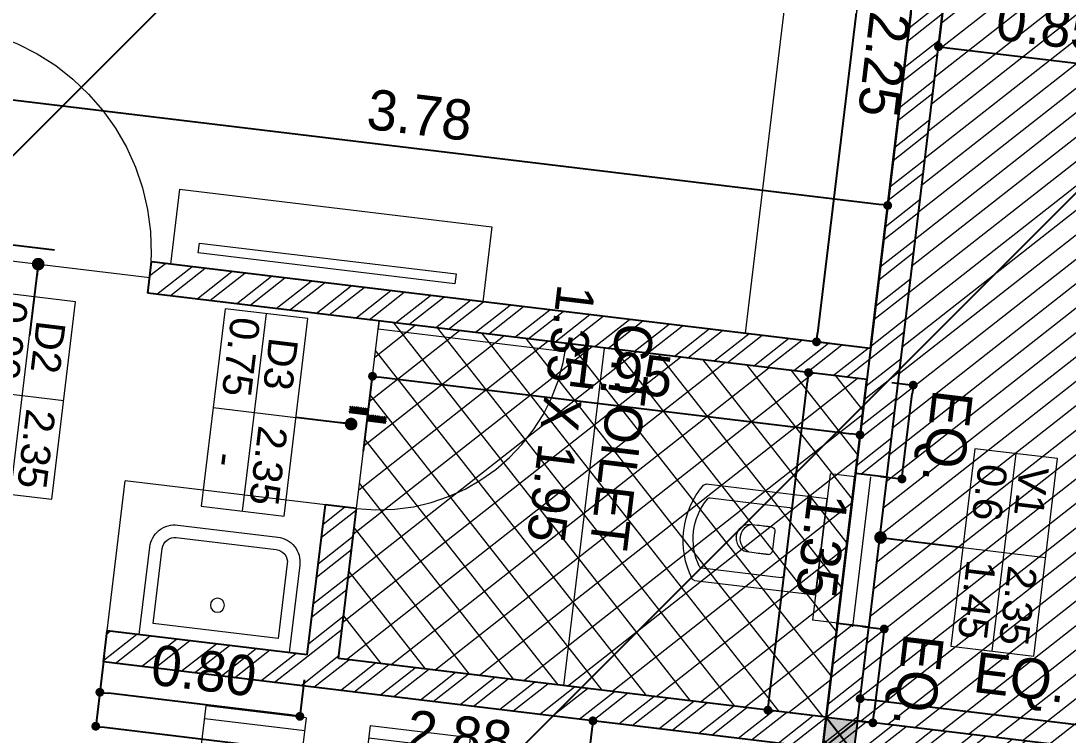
# Model space of a CAD drawing. Header units: metres. Extents: x 494 to 1845, y -666 to 1061.
# Drawn here: x 1753.7231 to 1753.8754, y 285.3103 to 285.4141 of the extents above; entities that cross this region are included whole.
import ezdxf
from ezdxf.enums import TextEntityAlignment as Align

# ---------------------------------------------------------------- set-up
doc = ezdxf.new("R2010")
doc.units = ezdxf.units.M
doc.header["$MEASUREMENT"] = 0
doc.linetypes.add('1', pattern=[0])
doc.linetypes.add('ACAD_ISO02W100', pattern=[15, 12, -3])
doc.layers.get('Defpoints').update_dxf_attribs({"color": 12})
for name, color, linetype in [('A-AREA', 1, 'Continuous'), ('COLUMN', 1, 'Continuous'), ('TILE DROP', 180, '1'), ('VDA-TEXT', 250, '1'), ('VDA-WALL BELOW', 8, 'Continuous')]:
    doc.layers.add(name, color=color, linetype=linetype)
for name, color, linetype, lineweight in [('A-Furniture', 8, 'Continuous', 13), ('A-Wall Hatch', 8, 'Continuous', 9), ('DIMENSION', 8, 'Continuous', 5), ('VDA-DOOR', 23, 'Continuous', 5), ('VDA-DW TAGS', 4, 'Continuous', 9), ('VDA-FURNITURE', 8, 'Continuous', 13), ('VDA-HATCH', 8, 'Continuous', 9), ('VDA-PLUMBING', 8, 'Continuous', 13), ('VDA-WALL', 250, 'Continuous', 25), ('VDA-WINDOW', 5, 'Continuous', 9)]:
    doc.layers.add(name, color=color, linetype=linetype, lineweight=lineweight)
doc.styles.add('arial', font='arial.ttf', dxfattribs={"height": 0.3})
doc.styles.add('RS', font='GOTHIC.TTF')
doc.styles.get("Standard").update_dxf_attribs({"font": 'arial.ttf'})
doc.dimstyles.new('SMALL-1', dxfattribs={"dimtxt": 0.16, "dimasz": 0.035, "dimexe": 0, "dimexo": 0.1, "dimgap": 0.05, "dimtad": 1, "dimzin": 0, "dimdsep": 46, "dimtxsty": 'RS', "dimblk": 'DOT', "dimcen": 2.5, "dimclrd": 256, "dimclre": 256, "dimclrt": 5, "dimadec": 0, "dimazin": 0, "dimtfac": 1, "dimtdec": 3, "dimtofl": 0, "dimtmove": 0, "dimatfit": 3, "dimfxl": 0, "dimtolj": 1, "dimtzin": 0, "dimarcsym": 0})
pattern_1 = [(45, (1152.758408798573, 282.9493043231583), (-0.1104854345604985, 0.1104854345604985), [])]
pattern_2 = [(135.0000000000001, (-4.440892098500626e-16, 0.375), (-0.004419417382415919, -0.004419417382415927), [])]

# ---------------------------------------------------------------- blocks, each defined once
blk = doc.blocks.new('6555kkm')
at = {"lineweight": 30}
h = blk.add_hatch(color=5, dxfattribs=at)
h.dxf.hatch_style = 1
h.paths.add_polyline_path([(1152.883408798573, 282.9493043231583), (1152.758408798573, 282.9493043231583), (1152.758408798573, 283.0743043231584), (1152.883408798573, 283.0743043231584)])
h = blk.add_hatch()
h.set_pattern_fill('ANSI31', color=5, scale=1.250000000001137)
h.set_pattern_definition(pattern_1)
h.paths.add_polyline_path([(1152.758408798573, 283.0743043231584), (1152.883408798573, 283.0743043231584), (1152.883408798573, 282.9493043231583), (1152.758408798573, 282.9493043231583)])
h = blk.add_hatch()
h.set_pattern_fill('ANSI31', color=5, scale=1.250000000001137)
h.set_pattern_definition(pattern_1)
h.paths.add_polyline_path([(1152.758408798573, 283.0743043231584), (1152.883408798573, 283.0743043231584), (1152.883408798573, 282.9493043231583), (1152.758408798573, 282.9493043231583)])
at = {"layer": 'COLUMN', "color": 5, "lineweight": 25}
for p, q in [((1152.758408798573, 282.9493043231583), (1152.883408798573, 283.0743043231584)), ((1152.883408798573, 282.9493043231583), (1152.758408798573, 283.0743043231584))]:
    blk.add_line(p, q, dxfattribs=at)
blk.add_lwpolyline([(1152.758408798573, 283.0743043231584), (1152.883408798573, 283.0743043231584), (1152.883408798573, 282.9493043231583), (1152.758408798573, 282.9493043231583)], close=True, dxfattribs=at)
blk = doc.blocks.new('zw$417C')
at = {"layer": 'COLUMN', "color": 8, "lineweight": 30}
blk.add_blockref('6555kkm', (-1107.771030042976, -275.5117372282455), dxfattribs=at)
blk = doc.blocks.new('zw$DD4')
at = {"layer": 'A-Furniture', "extrusion": (1.204778837184228e-06, -1.515233374796364e-06, 0.9999999999981264)}
for p, q in [((0.300014647655189, 1.352509115007706), (0.2999982098117471, 9.115203283727169e-06)), ((1.050014647655189, 1.352499999920838), (0.300014647655189, 1.352509115007706)), ((1.049998209811747, 0), (1.050014647655189, 1.352499999920838)), ((7.973052561283112e-06, 0.8033122207270935), (1.283455640077591e-05, 1.203312220750377)), ((0.4500128347426653, 1.203306751791388), (1.283455640077591e-05, 1.203312220750377)), ((0.05001283437013626, 1.203311613062397), (0.05000797286629677, 0.8033116131555289)), ((0.4500079732388258, 0.8033067517681047), (0.4500128347426653, 1.203306751791388)), ((0.9000079724937677, 0.8033012826927006), (0.9000128349289298, 1.203301282599568)), ((0.9000128349289298, 1.203301282599568), (1.350012834183872, 1.203295813407749)), ((1.300012834370136, 1.203296421095729), (1.300007972866297, 0.8032964210724458)), ((1.350007972680032, 0.8032958133844659), (1.350012834183872, 1.203295813407749)), ((7.973052561283112e-06, 0.8033122207270935), (0.4500079732388258, 0.8033067517681047)), ((1.350007972680032, 0.8032958132680506), (0.9000079724937677, 0.8033012826927006)), ((4.861503839492798e-06, 0.5473109191516414), (0, 0.1473109192447737)), ((4.861503839492798e-06, 0.5473109192680568), (0.450004861690104, 0.547305449959822)), ((0.04999999981373549, 0.1473103115567937), (0.05000486224889755, 0.5473103114636615)), ((0.450004861690104, 0.547305449959822), (0.4500000001862645, 0.1473054499365389)), ((0.9000048618763685, 0.5472999807680026), (0.900000000372529, 0.1472999808611348)), ((1.35000486113131, 0.5472945119254291), (0.9000048618763685, 0.5472999807680026)), ((1.299999999813735, 0.147295119590126), (1.300004861317575, 0.5472951194969937)), ((1.35000486113131, 0.5472945118090138), (1.350000000558794, 0.147294511902146)), ((0, 0.1473109192447737), (0.4500000001862645, 0.1473054499365389)), ((1.350000000558794, 0.147294511902146), (0.900000000372529, 0.1472999808611348)), ((0.2999982098117471, 9.115203283727169e-06), (1.049998209811747, 0))]:
    blk.add_line(p, q, dxfattribs=at)
blk = doc.blocks.new('zw$FB86')
at = {"layer": 'VDA-FURNITURE'}
for points in [[(0, 0.4500000000007276), (0, 0.1000000000003638, 0.4142135623890781), (0.09999999999854481, 0), (0.5, 0, 0.4142135623784227), (0.5999999999985448, 0.1000000000003638), (0.5999999999985448, 0.4500000000007276)], [(0.05000000000291038, 0.4000000000014552), (0.05000000000291038, 0.09999999999672582, 0.4142135623730954), (0.09999999999854481, 0.0499999999992724), (0.5, 0.0499999999992724, 0.4142135623730952), (0.5499999999956344, 0.09999999999854481), (0.5499999999956344, 0.4000000000014552)]]:
    blk.add_lwpolyline(points, format="xyb", close=True, dxfattribs=at)
blk.add_circle((0.2941563244385179, 0.2973085056728451), 0.02777948606671998, dxfattribs=at)
blk = doc.blocks.new('zw$2702')
at = {"layer": 'VDA-FURNITURE'}
for p, q in [((0.5499802494960022, 0), (0.5499802476333571, 0.584986173780635)), ((0.6499802481921506, 0.5849861740134656), (0.5499802476333571, 0.584986173780635)), ((0.6499802491234732, 2.328306436538696e-10), (0.6499802481921506, 0.5849861740134656)), ((0.06626789482106688, 0.4849861727561802), (0.5499802476333571, 0.4849861738039181)), ((0.5499802476333571, 0.4849861738039181), (0.5499802485646796, 0.09999999997671694)), ((0.08852634602953913, 0.4324880581116304), (0.4059854198785615, 0.4324880588101223)), ((0.4179849887805176, 0.4204884897917509), (0.4179849887805176, 0.1644976834068075)), ((0.2234204721244168, 0.3293784004636109), (0.2280877952071023, 0.3340172126190737)), ((0.2280877952071023, 0.3340172126190737), (0.2337104606049252, 0.338173373718746)), ((0.2337104606049252, 0.338173373718746), (0.2403773705082131, 0.3416860003490001)), ((0.2403773705082131, 0.3416860003490001), (0.248177426175971, 0.3443942085141316)), ((0.248177426175971, 0.3443942085141316), (0.2571995307298494, 0.3461371148005128)), ((0.2571995307298494, 0.3461371148005128), (0.2675325863601756, 0.3467538355616853)), ((0.2675325863601756, 0.3467538355616853), (0.2780191826241207, 0.3467557415133342)), ((0.2780191826241207, 0.3467557415133342), (0.2874714464487624, 0.3467611278174445)), ((0.2874714464487624, 0.3467611278174445), (0.2959387444498134, 0.3467694973805919)), ((0.2959387444498134, 0.3467694973805919), (0.3034704441743088, 0.3467803528765216)), ((0.3034704441743088, 0.3467803528765216), (0.3101159131692839, 0.3467931972118095)), ((0.3101159131692839, 0.3467931972118095), (0.3159245171191287, 0.3468075330602005)), ((0.3159245171191287, 0.3468075330602005), (0.3209456235708785, 0.3468228633282706)), ((0.3209456235708785, 0.3468228633282706), (0.3252286000715685, 0.3468386908061802)), ((0.3252286000715685, 0.3468386908061802), (0.3288228123055887, 0.3468545182840899)), ((0.3288228123055887, 0.3468545182840899), (0.3317776278199744, 0.34686984855216)), ((0.3317776278199744, 0.34686984855216), (0.3341424141617608, 0.3468841845169663)), ((0.3341424141617608, 0.3468841845169663), (0.3359665379466605, 0.3468970287358388)), ((0.3359665379466605, 0.3468970287358388), (0.3381902633773279, 0.346916253794916)), ((0.3381902633773279, 0.346916253794916), (0.3388437426256132, 0.3469235459342599)), ((0.3388437426256132, 0.3469235459342599), (0.3397653868960333, 0.3470724488142878)), ((0.3397653868960333, 0.3470724488142878), (0.3421951776908827, 0.3472432924900204)), ((0.3421951776908827, 0.3472432924900204), (0.3456303991915775, 0.3470222798641771)), ((0.3456303991915775, 0.3470222798641771), (0.3495683355795336, 0.3459956140723079)), ((0.3495683355795336, 0.3459956140723079), (0.3535062728988123, 0.3437494980171323)), ((0.3535062728988123, 0.3437494980171323), (0.3569414934681845, 0.3398701344849542)), ((0.3569414934681845, 0.3398701344849542), (0.3583134880827856, 0.337188673322089)), ((0.3583134880827856, 0.337188673322089), (0.3593712842630339, 0.3339437264949083)), ((0.3593712842630339, 0.3339437264949083), (0.3600520447434974, 0.3300835692789406)), ((0.2097325569557142, 0.2918388803955168), (0.2097360829429817, 0.2924556011566892)), ((0.2097325569557142, 0.2916363230906427), (0.2097360829429817, 0.2910196023294702)), ((0.2097360829429817, 0.2924556011566892), (0.2098059284107876, 0.2941985074430704)), ((0.2098059284107876, 0.2941985074430704), (0.2100309964807821, 0.2969067156082019)), ((0.2100309964807821, 0.2969067156082019), (0.2105001874806476, 0.3004193421220407)), ((0.2105001874806476, 0.3004193421220407), (0.2113024063946796, 0.3045755033381283)), ((0.2113024063946796, 0.3045755033381283), (0.2125265535505605, 0.3092143153771758)), ((0.2125265535505605, 0.3092143153771758), (0.214261531138618, 0.3141748948255554)), ((0.214261531138618, 0.3141748948255554), (0.2165962422805023, 0.3192963579203933)), ((0.2165962422805023, 0.3192963579203933), (0.2196195882352185, 0.3244178210152313)), ((0.2196195882352185, 0.3244178210152313), (0.2234204721244168, 0.3293784004636109)), ((0.3600520447434974, 0.3300835692789406), (0.3602929294647765, 0.3255564770661294)), ((0.3602929294647765, 0.3262134199030697), (0.3602929294647765, 0.2587727529462427)), ((0.2097360829429817, 0.2910196023294702), (0.2098059284107876, 0.289276696043089)), ((0.2098059284107876, 0.289276696043089), (0.2100309964807821, 0.2865684878779575)), ((0.2100309964807821, 0.2865684878779575), (0.2105001884119702, 0.2830558613641188)), ((0.2105001884119702, 0.2830558613641188), (0.2113024063946796, 0.2788997001480311)), ((0.2113024063946796, 0.2788997001480311), (0.2125265535505605, 0.2742608881089836)), ((0.2125265535505605, 0.2742608881089836), (0.214261531138618, 0.2693003086606041)), ((0.214261531138618, 0.2693003086606041), (0.2165962422805023, 0.2641788455657661)), ((0.2165962422805023, 0.2641788455657661), (0.2196195882352185, 0.2590573824709281)), ((0.2196195882352185, 0.2590573824709281), (0.2234204721244168, 0.2540968030225486)), ((0.2234204721244168, 0.2540968030225486), (0.2280877952071023, 0.2494579909835011)), ((0.358435750247736, 0.2480648637283593), (0.3594544718580437, 0.2511184909380972)), ((0.3594544718580437, 0.2511184909380972), (0.3600944245772553, 0.2546750580659136)), ((0.3600944245772553, 0.2546750580659136), (0.3602929294647765, 0.2587727529462427)), ((0.2280877952071023, 0.2494579909835011), (0.2337104615362477, 0.2453018297674134)), ((0.2337104615362477, 0.2453018297674134), (0.2403773705082131, 0.24178920336999)), ((0.2403773705082131, 0.24178920336999), (0.2481774271072936, 0.2390809950884432)), ((0.2481774271072936, 0.2390809950884432), (0.2571995316611719, 0.237338088802062)), ((0.2571995316611719, 0.237338088802062), (0.2675325863601756, 0.2367213681573048)), ((0.2675325863601756, 0.2367213681573048), (0.2780236706676078, 0.2367217985447496)), ((0.2780236706676078, 0.2367217985447496), (0.2874886181743932, 0.2367230148520321)), ((0.2874886181743932, 0.2367230148520321), (0.2959756257550907, 0.2367249047383666)), ((0.2959756257550907, 0.2367249047383666), (0.3035328884216142, 0.236727355979383)), ((0.3035328884216142, 0.236727355979383), (0.3102086030485225, 0.236730256350711)), ((0.3102086030485225, 0.236730256350711), (0.3160509665103746, 0.236733493511565)), ((0.3160509665103746, 0.236733493511565), (0.3211081728877616, 0.2367369552375749)), ((0.3211081728877616, 0.2367369552375749), (0.3254284199865651, 0.236740529187955)), ((0.3254284199865651, 0.236740529187955), (0.3290599037500215, 0.236744103138335)), ((0.3290599037500215, 0.236744103138335), (0.332050820121367, 0.2367475647479296)), ((0.332050820121367, 0.2367475647479296), (0.334449365043838, 0.2367508019087836)), ((0.334449365043838, 0.2367508019087836), (0.336303734460671, 0.2367537022801116)), ((0.336303734460671, 0.2367537022801116), (0.338572732413013, 0.2367580434074625)), ((0.338572732413013, 0.2367580434074625), (0.3392433824556065, 0.2367596899857745)), ((0.3392433824556065, 0.2367596899857745), (0.3401572865041089, 0.2367472226032987)), ((0.3401572865041089, 0.2367472226032987), (0.3425647087933612, 0.2369134899927303)), ((0.3498543801324558, 0.2390042450278997), (0.3537337652014685, 0.2415397411677986)), ((0.3537337652014685, 0.2415397411677986), (0.357100939618249, 0.2454759883694351)), ((0.357100939618249, 0.2454759883694351), (0.358435750247736, 0.2480648637283593)), ((0.0885263469608617, 0.1524981135735288), (0.4059854198785615, 0.1524981142720208)), ((0.5499802485646796, 0.09999999997671694), (0.06626789575238945, 0.09999999892897904)), ((0.6499802491234732, 2.328306436538696e-10), (0.5499802494960022, 0))]:
    blk.add_line(p, q, dxfattribs=at)
for centre, radius, start, end in [((0.3392895713986945, 0.2924930856897845), 0.3392895713959484, 146.5314716852323, 213.4685283147677), ((0.06626789482106688, 0.4729866042835056), 0.01199956846898923, 90.00000178148115, 146.5314734667167), ((0.2879243318529916, 0.2924930862718611), 0.2489257321441072, 147.4567942573825, 212.5432060142842), ((0.08852634602953913, 0.4204884890568792), 0.011999569053979, 90.00000010672171, 150.4906703928836), ((0.4059854198785615, 0.4204884897553711), 0.011999569053979, 1.334021322268115e-07, 90.00000010672171), ((0.2850434205101919, 0.2912927382494672), 0.0588110275135647, 109.8583284364351, 247.3191860105703), ((0.3340704313086462, 0.2802833565147012), 0.0441938690793455, 281.0814857867093, 290.9254203467502), ((0.0885263469608617, 0.1644976825555204), 0.011999569053979, 209.5093298833318, 270.0000001067217), ((0.4059854198785615, 0.1644976832540124), 0.011999569053979, 270.0000001067217, 1.334021322268115e-07), ((0.06626789575238945, 0.1119995681438013), 0.01199956927687568, 213.4685292737154, 270.000000958813)]:
    blk.add_arc(centre, radius, start, end, dxfattribs=at)
blk = doc.blocks.new('_Dot')
at = {"color": 0, "linetype": 'ByBlock', "lineweight": -2}
blk.add_line((-0.5, 0), (-1, 0), dxfattribs=at)
at = {"color": 0, "linetype": 'ByBlock', "const_width": 0.5}
blk.add_lwpolyline([(-0.25, 0, 1), (0.25, 0, 1)], format="xyb", close=True, dxfattribs=at)
blk = doc.blocks.new('*D412')
at = {"layer": 'Defpoints', "color": 0, "transparency": 16777216}
for p in [(1.81503673610132, -1.580828684596781), (1.243526508736977, -5.355828684596759), (1.81503673610132, -5.355828684596759)]:
    blk.add_point(p, dxfattribs=at)
at = {"layer": 'DIMENSION', "lineweight": -2, "transparency": 16777216}
for p, q in [((1.543526508736977, -1.580828684596781), (1.243526508736977, -1.580828684596781)), ((1.243526508736977, -1.615828684596781), (1.243526508736977, -5.320828684596759)), ((1.543526508736977, -5.355828684596759), (1.243526508736977, -5.355828684596759))]:
    blk.add_line(p, q, dxfattribs=at)
at = {"layer": 'DIMENSION', "lineweight": -2, "transparency": 16777216, "xscale": 0.035, "yscale": 0.035, "zscale": 0.035}
for p, rotation in [((1.243526508736977, -1.580828684596781), 90), ((1.243526508736977, -5.355828684596759), 270)]:
    blk.add_blockref('_Dot', p, dxfattribs=dict(at, rotation=rotation))
at = {"layer": 'DIMENSION', "color": 5, "transparency": 16777216, "insert": (1.109502035589458, -3.46832868459677), "char_height": 0.16, "attachment_point": 5, "rotation": 90, "style": 'RS'}
blk.add_mtext('\\A1;3.78', dxfattribs=at)
blk = doc.blocks.new('*D413')
at = {"layer": 'Defpoints', "color": 0, "transparency": 16777216}
for p in [(-1.184967718885446, -4.455865128584321), (1.81503673610132, -4.455828684596781), (-1.184967718885446, -5.143579534033279)]:
    blk.add_point(p, dxfattribs=at)
at = {"layer": 'DIMENSION', "lineweight": -2, "transparency": 16777216}
for p, q in [((-1.184967718885446, -4.843579534033279), (-1.184967718885446, -5.143579534033279)), ((1.81503673610132, -4.843579534033279), (1.81503673610132, -5.143579534033279)), ((1.78003673610132, -5.143579534033279), (-1.149967718885446, -5.143579534033279))]:
    blk.add_line(p, q, dxfattribs=at)
at = {"layer": 'DIMENSION', "lineweight": -2, "transparency": 16777216, "xscale": 0.035, "yscale": 0.035, "zscale": 0.035, "rotation": 180}
blk.add_blockref('_Dot', (-1.184967718885446, -5.143579534033279), dxfattribs=at)
at = {"layer": 'DIMENSION', "lineweight": -2, "transparency": 16777216, "xscale": 0.035, "yscale": 0.035, "zscale": 0.035}
blk.add_blockref('_Dot', (1.81503673610132, -5.143579534033279), dxfattribs=at)
at = {"layer": 'DIMENSION', "color": 5, "transparency": 16777216, "insert": (0.3150345086079369, -5.00955506088576), "char_height": 0.16, "attachment_point": 5, "style": 'RS'}
blk.add_mtext('\\A1;3.00', dxfattribs=at)
blk = doc.blocks.new('*D414')
at = {"layer": 'Defpoints', "color": 0, "transparency": 16777216}
for p in [(1.94003673610132, -1.580828684596781), (3.290036736101229, -1.580828684596781), (1.94003673610132, -1.813767555514005)]:
    blk.add_point(p, dxfattribs=at)
at = {"layer": 'DIMENSION', "lineweight": -2, "transparency": 16777216}
for p, q in [((1.94003673610132, -1.680828684596781), (1.94003673610132, -1.813767555514005)), ((3.290036736101229, -1.680828684596781), (3.290036736101229, -1.813767555514005)), ((3.255036736101228, -1.813767555514005), (1.975036736101319, -1.813767555514005))]:
    blk.add_line(p, q, dxfattribs=at)
at = {"layer": 'DIMENSION', "lineweight": -2, "transparency": 16777216, "xscale": 0.035, "yscale": 0.035, "zscale": 0.035, "rotation": 180}
blk.add_blockref('_Dot', (1.94003673610132, -1.813767555514005), dxfattribs=at)
at = {"layer": 'DIMENSION', "lineweight": -2, "transparency": 16777216, "xscale": 0.035, "yscale": 0.035, "zscale": 0.035}
blk.add_blockref('_Dot', (3.290036736101229, -1.813767555514005), dxfattribs=at)
at = {"layer": 'DIMENSION', "color": 5, "transparency": 16777216, "insert": (2.615036736101274, -1.679743082366486), "char_height": 0.16, "attachment_point": 5, "style": 'RS'}
blk.add_mtext('\\A1;1.35', dxfattribs=at)
blk = doc.blocks.new('*D415')
at = {"layer": 'Defpoints', "color": 0, "transparency": 16777216}
for p in [(2.161170617069502, -1.580828684596781), (3.290036736101229, -1.580828684596781), (3.290036736101229, -3.53082868459677)]:
    blk.add_point(p, dxfattribs=at)
at = {"layer": 'DIMENSION', "lineweight": -2, "transparency": 16777216}
for p, q in [((2.461170617069501, -1.580828684596781), (2.161170617069502, -1.580828684596781)), ((2.161170617069502, -3.49582868459677), (2.161170617069502, -1.615828684596781)), ((2.461170617069501, -3.53082868459677), (2.161170617069502, -3.53082868459677))]:
    blk.add_line(p, q, dxfattribs=at)
at = {"layer": 'DIMENSION', "lineweight": -2, "transparency": 16777216, "xscale": 0.035, "yscale": 0.035, "zscale": 0.035}
for p, rotation in [((2.161170617069502, -1.580828684596781), 90), ((2.161170617069502, -3.53082868459677), 270)]:
    blk.add_blockref('_Dot', p, dxfattribs=dict(at, rotation=rotation))
at = {"layer": 'DIMENSION', "color": 5, "transparency": 16777216, "insert": (2.027146143921983, -2.555828684596776), "char_height": 0.16, "attachment_point": 5, "rotation": 90, "style": 'RS'}
blk.add_mtext('\\A1;1.95', dxfattribs=at)
blk = doc.blocks.new('0.75M D')
at = {"layer": 'VDA-DOOR'}
for p, q in [((1526.509995614187, 329.5012788683285), (1526.478352412193, 329.5012788683285)), ((1526.478352412193, 329.5012788683285), (1526.478352412193, 328.7518346103166)), ((1526.509995614187, 328.7518346103166), (1526.509995614187, 329.5012788683285)), ((1526.478352412193, 328.7518346103166), (1526.509995614187, 328.7518346103166))]:
    blk.add_line(p, q, dxfattribs=at)
at = {"layer": 'VDA-DOOR', "linetype": 'ACAD_ISO02W100', "ltscale": 0.01}
blk.add_arc((1526.478352412193, 328.7512786623503), 0.7500002060525184, 0.04247130742754696, 90, dxfattribs=at)
blk = doc.blocks.new('0.9M D')
at = {"layer": 'VDA-DOOR'}
for p, q in [((1526.478352412193, 311.0275015007031), (1526.478352412193, 311.9268346103166)), ((1526.478352412193, 311.9268346103166), (1526.516324254587, 311.9268346103166)), ((1526.516324254587, 311.9268346103166), (1526.516324254587, 311.0275015007031)), ((1526.516324254587, 311.0275015007031), (1526.478352412193, 311.0275015007031))]:
    blk.add_line(p, q, dxfattribs=at)
at = {"layer": 'VDA-DOOR', "linetype": 'ACAD_ISO02W100', "ltscale": 0.01}
blk.add_arc((1526.478352412193, 311.9275017478761), 0.9000002472622035, 270, 359.9575286925724, dxfattribs=at)
blk = doc.blocks.new('*D424')
at = {"layer": 'Defpoints', "color": 0, "transparency": 16777216}
for p in [(-0.4349632638986805, -1.580828684596781), (1.81503673610132, -1.580828684596781), (1.81503673610132, -1.796731567397103)]:
    blk.add_point(p, dxfattribs=at)
at = {"layer": 'DIMENSION', "lineweight": -2, "transparency": 16777216}
for p, q in [((-0.4349632638986805, -1.680828684596781), (-0.4349632638986805, -1.796731567397103)), ((1.81503673610132, -1.680828684596781), (1.81503673610132, -1.796731567397103)), ((-0.3999632638986804, -1.796731567397103), (1.78003673610132, -1.796731567397103))]:
    blk.add_line(p, q, dxfattribs=at)
at = {"layer": 'DIMENSION', "lineweight": -2, "transparency": 16777216, "xscale": 0.035, "yscale": 0.035, "zscale": 0.035, "rotation": 180}
blk.add_blockref('_Dot', (-0.4349632638986805, -1.796731567397103), dxfattribs=at)
at = {"layer": 'DIMENSION', "lineweight": -2, "transparency": 16777216, "xscale": 0.035, "yscale": 0.035, "zscale": 0.035}
blk.add_blockref('_Dot', (1.81503673610132, -1.796731567397103), dxfattribs=at)
at = {"layer": 'DIMENSION', "color": 5, "transparency": 16777216, "insert": (0.6900367361013195, -1.662707094249584), "char_height": 0.16, "attachment_point": 5, "style": 'RS'}
blk.add_mtext('\\A1;2.25', dxfattribs=at)
blk = doc.blocks.new('*D433')
at = {"layer": 'Defpoints', "color": 0, "transparency": 16777216}
for p in [(3.415036736101229, -1.580828684596781), (8.240036736101274, -1.580828684596781), (8.240036736101274, -2.498410855820623)]:
    blk.add_point(p, dxfattribs=at)
at = {"layer": 'DIMENSION', "lineweight": -2, "transparency": 16777216}
for p, q in [((3.415036736101229, -2.198410855820623), (3.415036736101229, -2.498410855820623)), ((8.240036736101274, -2.198410855820623), (8.240036736101274, -2.498410855820623)), ((3.450036736101229, -2.498410855820623), (8.205036736101274, -2.498410855820623))]:
    blk.add_line(p, q, dxfattribs=at)
at = {"layer": 'DIMENSION', "lineweight": -2, "transparency": 16777216, "xscale": 0.035, "yscale": 0.035, "zscale": 0.035, "rotation": 180}
blk.add_blockref('_Dot', (3.415036736101229, -2.498410855820623), dxfattribs=at)
at = {"layer": 'DIMENSION', "lineweight": -2, "transparency": 16777216, "xscale": 0.035, "yscale": 0.035, "zscale": 0.035}
blk.add_blockref('_Dot', (8.240036736101274, -2.498410855820623), dxfattribs=at)
at = {"layer": 'DIMENSION', "color": 5, "transparency": 16777216, "insert": (5.827536736101138, -2.364386382673104), "char_height": 0.16, "attachment_point": 5, "style": 'RS'}
blk.add_mtext('\\A1;4.83', dxfattribs=at)
blk = doc.blocks.new('*D436')
at = {"layer": 'Defpoints', "color": 0, "transparency": 16777216}
for p in [(3.415036736101229, -1.580828684596781), (3.672161798546767, -1.580828684596781), (3.415036736101229, -4.455828684596781)]:
    blk.add_point(p, dxfattribs=at)
at = {"layer": 'DIMENSION', "lineweight": -2, "transparency": 16777216}
for p, q in [((3.515036736101229, -1.580828684596781), (3.672161798546767, -1.580828684596781)), ((3.672161798546767, -4.420828684596781), (3.672161798546767, -1.615828684596781)), ((3.515036736101229, -4.455828684596781), (3.672161798546767, -4.455828684596781))]:
    blk.add_line(p, q, dxfattribs=at)
at = {"layer": 'DIMENSION', "lineweight": -2, "transparency": 16777216, "xscale": 0.035, "yscale": 0.035, "zscale": 0.035}
for p, rotation in [((3.672161798546767, -1.580828684596781), 90), ((3.672161798546767, -4.455828684596781), 270)]:
    blk.add_blockref('_Dot', p, dxfattribs=dict(at, rotation=rotation))
at = {"layer": 'DIMENSION', "color": 5, "transparency": 16777216, "insert": (3.538137325399249, -3.018328684596781), "char_height": 0.16, "attachment_point": 5, "rotation": 90, "style": 'RS'}
blk.add_mtext('\\A1;2.88', dxfattribs=at)
blk = doc.blocks.new('*D437')
at = {"layer": 'Defpoints', "color": 0, "transparency": 16777216}
for p in [(3.290036736101229, -3.65582868459677), (3.290036736101229, -4.455828684596781), (3.536221782483608, -4.455828684596781)]:
    blk.add_point(p, dxfattribs=at)
at = {"layer": 'DIMENSION', "lineweight": -2, "transparency": 16777216}
for p, q in [((3.390036736101229, -3.65582868459677), (3.536221782483608, -3.65582868459677)), ((3.536221782483608, -3.69082868459677), (3.536221782483608, -4.420828684596781)), ((3.390036736101229, -4.455828684596781), (3.536221782483608, -4.455828684596781))]:
    blk.add_line(p, q, dxfattribs=at)
at = {"layer": 'DIMENSION', "lineweight": -2, "transparency": 16777216, "xscale": 0.035, "yscale": 0.035, "zscale": 0.035}
for p, rotation in [((3.536221782483608, -3.65582868459677), 90), ((3.536221782483608, -4.455828684596781), 270)]:
    blk.add_blockref('_Dot', p, dxfattribs=dict(at, rotation=rotation))
at = {"layer": 'DIMENSION', "color": 5, "transparency": 16777216, "insert": (3.402197309336089, -4.055828684596747), "char_height": 0.16, "attachment_point": 5, "rotation": 90, "style": 'RS'}
blk.add_mtext('\\A1;0.80', dxfattribs=at)
blk = doc.blocks.new('*D438')
at = {"layer": 'Defpoints', "color": 0, "transparency": 16777216}
for p in [(0.1650367361012286, -0.6058286845968155), (0.5936036452555982, -0.6058286845968155), (0.1650367361012286, -1.455828684596781)]:
    blk.add_point(p, dxfattribs=at)
at = {"layer": 'DIMENSION', "lineweight": -2, "transparency": 16777216}
for p, q in [((0.2936036452555982, -0.6058286845968155), (0.5936036452555982, -0.6058286845968155)), ((0.5936036452555982, -1.420828684596781), (0.5936036452555982, -0.6408286845968155)), ((0.2936036452555982, -1.455828684596781), (0.5936036452555982, -1.455828684596781))]:
    blk.add_line(p, q, dxfattribs=at)
at = {"layer": 'DIMENSION', "lineweight": -2, "transparency": 16777216, "xscale": 0.035, "yscale": 0.035, "zscale": 0.035}
for p, rotation in [((0.5936036452555982, -0.6058286845968155), 90), ((0.5936036452555982, -1.455828684596781), 270)]:
    blk.add_blockref('_Dot', p, dxfattribs=dict(at, rotation=rotation))
at = {"layer": 'DIMENSION', "color": 5, "transparency": 16777216, "insert": (0.4595791721080795, -1.030828684596798), "char_height": 0.16, "attachment_point": 5, "rotation": 90, "style": 'RS'}
blk.add_mtext('\\A1;0.85', dxfattribs=at)
blk = doc.blocks.new('*D441')
at = {"layer": 'Defpoints', "color": 0, "transparency": 16777216}
for p in [(3.290036736101229, -0.5558286845968041), (3.201040405472213, -1.455828684596781), (3.290036736101229, -1.455828684596781)]:
    blk.add_point(p, dxfattribs=at)
at = {"layer": 'DIMENSION', "lineweight": -2, "transparency": 16777216}
for p, q in [((3.201040405472213, -0.5558286845968041), (3.201040405472213, -0.5558286845968041)), ((3.201040405472213, -0.5908286845968042), (3.201040405472213, -1.420828684596781)), ((3.201040405472213, -1.455828684596781), (3.201040405472213, -1.455828684596781))]:
    blk.add_line(p, q, dxfattribs=at)
at = {"layer": 'DIMENSION', "lineweight": -2, "transparency": 16777216, "xscale": 0.035, "yscale": 0.035, "zscale": 0.035}
for p, rotation in [((3.201040405472213, -0.5558286845968041), 90), ((3.201040405472213, -1.455828684596781), 270)]:
    blk.add_blockref('_Dot', p, dxfattribs=dict(at, rotation=rotation))
at = {"layer": 'DIMENSION', "color": 5, "transparency": 16777216, "insert": (3.062719535315857, -0.8336171263748042), "char_height": 0.16, "attachment_point": 5, "rotation": 90, "style": 'RS'}
blk.add_mtext('\\A1;EQ.', dxfattribs=at)
blk = doc.blocks.new('D2 F')
at = {"layer": 'VDA-DW TAGS'}
for p, q in [((1526.931973292432, 317.9785229997766), (1526.931973292432, 318.3093975895068)), ((1527.326713496184, 318.1439602946417), (1526.536973292432, 318.1439602946417))]:
    blk.add_line(p, q, dxfattribs=at)
blk.add_lwpolyline([(1527.326713496184, 318.3093975895068), (1526.536973292432, 318.3093975895068), (1526.536973292432, 317.9785229997766), (1527.326713496184, 317.9785229997766)], close=True, dxfattribs=at)
at = {"layer": 'VDA-DW TAGS', "char_height": 0.1159809851405905, "attachment_point": 8, "style": 'arial'}
for s, insert, width in [('D2', (1526.729266800857, 318.1646217140338), 0.2822932409837917), ('2.35', (1527.136089685218, 318.1646217140338), 0.2822932409837917), ('0.90', (1526.719750490626, 318.0048427286442), 0.275840167237977), ('-', (1527.132187534136, 317.9991844191687), 0.3661736348513708)]:
    blk.add_mtext(s, dxfattribs=dict(at, insert=insert, width=width))
blk = doc.blocks.new('D3 F')
at = {"layer": 'VDA-DW TAGS'}
for p, q in [((1526.935698725297, 319.900243490464), (1526.935698725297, 320.2311180801943)), ((1527.330438929049, 320.0656807853292), (1526.540698725297, 320.0656807853292))]:
    blk.add_line(p, q, dxfattribs=at)
blk.add_lwpolyline([(1527.330438929049, 320.2311180801943), (1526.540698725297, 320.2311180801943), (1526.540698725297, 319.900243490464), (1527.330438929049, 319.900243490464)], close=True, dxfattribs=at)
at = {"layer": 'VDA-DW TAGS', "char_height": 0.1159809851405905, "attachment_point": 8, "style": 'arial'}
for s, insert, width in [('D3', (1526.732992233722, 320.0863422047213), 0.2822932409837917), ('2.35', (1527.139815118083, 320.0863422047213), 0.2822932409837917), ('0.75', (1526.723475923491, 319.9265632193317), 0.275840167237977), ('-', (1527.135912967001, 319.9209049098562), 0.3661736348513708)]:
    blk.add_mtext(s, dxfattribs=dict(at, insert=insert, width=width))
blk = doc.blocks.new('*D443')
at = {"layer": 'Defpoints', "color": 0, "transparency": 16777216}
for p in [(1.94003673610132, -1.395035091600164), (1.94003673610132, -1.580828684596781), (2.31503673610132, -1.580828684596781)]:
    blk.add_point(p, dxfattribs=at)
at = {"layer": 'DIMENSION', "lineweight": -2, "transparency": 16777216}
for p, q in [((1.94003673610132, -1.480828684596781), (1.94003673610132, -1.395035091600164)), ((2.280036736101319, -1.395035091600164), (1.975036736101319, -1.395035091600164)), ((2.31503673610132, -1.480828684596781), (2.31503673610132, -1.395035091600164))]:
    blk.add_line(p, q, dxfattribs=at)
at = {"layer": 'DIMENSION', "lineweight": -2, "transparency": 16777216, "xscale": 0.035, "yscale": 0.035, "zscale": 0.035, "rotation": 180}
blk.add_blockref('_Dot', (1.94003673610132, -1.395035091600164), dxfattribs=at)
at = {"layer": 'DIMENSION', "lineweight": -2, "transparency": 16777216, "xscale": 0.035, "yscale": 0.035, "zscale": 0.035}
blk.add_blockref('_Dot', (2.31503673610132, -1.395035091600164), dxfattribs=at)
at = {"layer": 'DIMENSION', "color": 5, "transparency": 16777216, "insert": (2.12753673610132, -1.256714221443808), "char_height": 0.16, "attachment_point": 5, "style": 'RS'}
blk.add_mtext('\\A1;EQ.', dxfattribs=at)
blk = doc.blocks.new('*D444')
at = {"layer": 'Defpoints', "color": 0, "transparency": 16777216}
for p in [(3.290036736101229, -1.393897030326684), (2.915036736101229, -1.580828684596781), (3.290036736101229, -1.580828684596781)]:
    blk.add_point(p, dxfattribs=at)
at = {"layer": 'DIMENSION', "lineweight": -2, "transparency": 16777216}
for p, q in [((2.915036736101229, -1.480828684596781), (2.915036736101229, -1.393897030326684)), ((2.950036736101229, -1.393897030326684), (3.255036736101228, -1.393897030326684)), ((3.290036736101229, -1.480828684596781), (3.290036736101229, -1.393897030326684))]:
    blk.add_line(p, q, dxfattribs=at)
at = {"layer": 'DIMENSION', "lineweight": -2, "transparency": 16777216, "xscale": 0.035, "yscale": 0.035, "zscale": 0.035, "rotation": 180}
blk.add_blockref('_Dot', (2.915036736101229, -1.393897030326684), dxfattribs=at)
at = {"layer": 'DIMENSION', "lineweight": -2, "transparency": 16777216, "xscale": 0.035, "yscale": 0.035, "zscale": 0.035}
blk.add_blockref('_Dot', (3.290036736101229, -1.393897030326684), dxfattribs=at)
at = {"layer": 'DIMENSION', "color": 5, "transparency": 16777216, "insert": (3.102536736101229, -1.255576160170328), "char_height": 0.16, "attachment_point": 5, "style": 'RS'}
blk.add_mtext('\\A1;EQ.', dxfattribs=at)
blk = doc.blocks.new('V1')
at = {"layer": 'VDA-DW TAGS'}
for p, q in [((1525.345971780803, 322.8255013930478), (1525.345971780803, 323.1563759827781)), ((1525.740711984555, 322.9909386879129), (1524.950971780803, 322.9909386879129))]:
    blk.add_line(p, q, dxfattribs=at)
blk.add_lwpolyline([(1525.740711984555, 323.1563759827781), (1524.950971780803, 323.1563759827781), (1524.950971780803, 322.8255013930478), (1525.740711984555, 322.8255013930478)], close=True, dxfattribs=at)
at = {"layer": 'VDA-DW TAGS', "char_height": 0.1159809851405905, "attachment_point": 8, "style": 'arial'}
for s, insert, width in [('V1', (1525.093642404539, 323.0116001073051), 0.2822932409837917), ('2.35', (1525.550088173589, 323.0116001073051), 0.2822932409837917), ('0.6', (1525.116763770219, 322.84616281244), 0.275840167237977), ('1.45', (1525.546186022507, 322.84616281244), 0.3661736348513708)]:
    blk.add_mtext(s, dxfattribs=dict(at, insert=insert, width=width))
blk = doc.blocks.new('TT-level diff-flat-14')
at = {"layer": 'TILE DROP'}
h = blk.add_hatch(dxfattribs=at)
h.set_pattern_fill('ANSI31', color=256, scale=0.05, angle=90.00000000000006, style=0)
h.set_pattern_definition(pattern_2)
h.paths.add_polyline_path([(-0.07499999999998863, 0.02500000000000568), (-0.07499999999998863, 0), (0, 0), (0, 0.02500000000000568)])
h = blk.add_hatch(dxfattribs=at)
h.set_pattern_fill('ANSI31', color=256, scale=0.05, angle=90.00000000000006, style=0)
h.set_pattern_definition(pattern_2)
h.paths.add_polyline_path([(0, 0), (0, -0.02500000000000568), (0.07499999999998863, -0.02500000000000568), (0.07499999999998863, 0)])
for points in [[(0, 0), (-0.07499999999998863, 0)], [(0.07499999999998863, -0.02500000000000568), (0, -0.02500000000000568), (0, 0), (-0.07499999999998863, 0)]]:
    blk.add_lwpolyline(points, dxfattribs=at)
blk = doc.blocks.new('AFDADSFADSF')
at = {"layer": 'A-Wall Hatch', "ltscale": 0.1}
h = blk.add_hatch(dxfattribs=at)
h.set_pattern_fill('ANSI32', color=256, scale=0.3, angle=270)
h.set_pattern_definition([(315, (5.06503673610132, -8.955828684596781), (0.07954951288348662, 0.07954951288348659), []), (315, (5.06503673610132, -9.008861693096776), (0.07954951288348662, 0.07954951288348659), [])])
h.paths.add_polyline_path([(3.290036736101229, 0.6441713154032414), (3.415036736101229, 0.6441713154032414), (3.415036736101229, 1.544171315403275), (6.765036736101365, 1.544171315403275), (6.765036736101365, -1.880828684596736), (5.515036736101365, -1.880828684596736), (5.515036736101365, -2.005828684596736), (7.240036736101274, -2.005828684596736), (7.240036736101274, -1.880828684596736), (6.890036736101365, -1.880828684596736), (6.890036736101365, -0.5308286845967132), (7.240036736101274, -0.5308286845967132), (7.240036736101274, -0.4058286845967132), (6.890036736101365, -0.4058286845967132), (6.890036736101365, 1.669171315403275), (3.290036736101229, 1.669171315403275)])
h.paths.add_polyline_path([(-1.30996326389868, -6.805828684596747), (-1.18496326389868, -6.805828684596747), (-1.184963263898683, 0.9441713154031959), (0.1650367361012286, 0.9441713154031959), (0.1650367361012286, -0.005828684596792755), (0.2900367361012286, -0.005828684596792755), (0.2900367361012286, 1.069171315403196), (-1.30996326389868, 1.069171315403196)])
h.paths.add_polyline_path([(-0.4349632638986805, -1.580828684596781), (1.81503673610132, -1.580828684596781), (1.81503673610132, -4.455828684596781), (1.94003673610132, -4.455828684596781), (1.94003673610132, -1.580828684596781), (2.31503673610132, -1.580828684596781), (2.31503673610132, -1.455828684596781), (0.2900367361012286, -1.455828684596781), (0.2900367361012286, -0.6058286845968155), (0.1650367361012286, -0.6058286845968155), (0.1650367361012286, -1.455828684596781), (-0.4349632638986805, -1.455828684596781)])
h.paths.add_polyline_path([(2.84003673610141, -5.480828684596759), (4.94003673610132, -5.480828684596759), (4.94003673610132, -8.955828684596781), (5.06503673610132, -8.955828684596781), (5.06503673610132, -5.355828684596759), (2.84003673610141, -5.355828684596759)])
h.paths.add_polyline_path([(7.365036736101274, -5.480828684596759), (7.365036736101274, -7.40582868459677), (7.490036736101274, -7.40582868459677), (7.490036736101274, -5.480828684596759), (8.365036736101274, -5.480828684596759), (8.365036736101274, -0.4058286845967132), (8.240036736101274, -0.4058286845967132), (8.240036736101274, -5.355828684596759), (7.365036736101274, -5.355828684596759)])
h.paths.add_polyline_path([(2.915036736101229, -1.580689237993226), (2.915036736101229, -1.455828684596781), (3.290036736101229, -1.455828684596781), (3.290036736101229, -0.5558286845968041), (3.415036736101229, -0.5558286845968041), (3.415036736101229, -1.455828684596781), (4.31503673610132, -1.455828684596781), (4.31503673610132, -2.005828684596793), (4.19003673610132, -2.005828684596793), (4.19003673610132, -1.580828684596781), (3.415036736101229, -1.580828684596781), (3.415036736101229, -4.455828684596781), (3.290036736101229, -4.455828684596781), (3.290036736101229, -3.65582868459677), (2.69003673610132, -3.65582868459677), (2.69003673610132, -3.53082868459677), (3.290036736101229, -3.53082868459677), (3.290036736101229, -1.580828684596781), (2.920939464753019, -1.580828684596781), (2.920939464753019, -1.580689237993226)])
h.paths.add_polyline_path([(1.215036736101319, -5.480828684596759), (1.81503673610132, -5.480828684596759), (1.81503673610132, -8.955828684596781), (1.94003673610132, -8.955828684596781), (1.94003673610132, -5.355828684596759), (1.215036736101319, -5.355828684596759)])
h.paths.add_polyline_path([(-1.18496326389868, -5.480828684596759), (-1.18496326389868, -5.355828684596759), (-0.5849632638986805, -5.355828684596759), (-0.5849632638986805, -5.480828684596759)])
h.paths.add_polyline_path([(6.865036736101274, -5.480828684596759), (6.865036736101274, -5.355828684596759), (7.365036736101274, -5.355828684596759), (7.365036736101274, -5.480828684596759)])
at = {"layer": 'VDA-HATCH'}
h = blk.add_hatch(dxfattribs=at)
h.set_pattern_fill('ANSI37', color=43)
h.set_pattern_definition([(45, (-42544.27575236411, 14916.82376879091), (-0.08838834764831846, 0.08838834764831846), []), (135, (-42544.27575236411, 14916.82376879091), (-0.08838834764831845, -0.08838834764831843), [])])
h.paths.add_polyline_path([(0.1650367361012286, -1.455828684596781), (-1.18496326389868, -1.455828684596781), (-1.18496326389868, 0.9441713154031959), (0.1650367361012286, 0.9441713154031959)])
h.paths.add_polyline_path([(3.290036736101229, -3.53082868459677), (1.94003673610132, -3.53082868459677), (1.94003673610132, -1.580828684596781), (3.290036736101229, -1.580828684596781)])
at = {"layer": 'A-AREA'}
blk.add_lwpolyline([(-1.18496326389868, 0.9441713154031959), (0.1650367361012286, 0.9441713154031959), (0.1650362508371472, -1.580842047889746), (3.415036736101229, -1.580842047889746), (3.415036736101229, 1.544171315403275), (6.765036736101365, 1.544171315403275), (6.765036736101365, -0.5308286845967132), (7.240036736101274, -0.5308286845967132), (7.240036736101274, -0.4058286845967132), (8.240036736101274, -0.4058286845967132), (8.240036736101274, -5.355828684596759), (7.365036736101274, -5.355828684596759), (7.365036736101274, -7.28082868459677), (4.94003673610132, -7.28082868459677), (4.940036743503015, -8.830957452219366), (1.94003673610132, -8.830828684596781), (1.94003673610132, -6.680828684596747), (-1.18496326389868, -6.680828684596747), (-1.18496326389868, 0.9441713154031959)], dxfattribs=at)
at = {"layer": 'VDA-DOOR'}
for p, q in [((2.69003673610132, -3.53082868459677), (1.94003673610132, -3.53082868459677)), ((1.877536736400998, -5.355828684596759), (1.877536736400998, -4.455828684596781))]:
    blk.add_line(p, q, dxfattribs=at)
at = {"layer": 'VDA-FURNITURE'}
for p, q in [((1.815036253865401, -2.080828684596781), (0.1650362525761011, -2.080828693480726)), ((1.94003673610132, -2.630828684596793), (3.290036736101229, -2.630828684596793)), ((1.51503812129522, -4.380844554925716), (1.515038116624055, -3.130846155629115)), ((1.515038116624055, -3.130846155629115), (1.81503673610132, -3.130846155629115)), ((2.69003673610132, -3.65582868459677), (2.69003673610132, -4.455828684596781)), ((1.51503812129522, -4.380844554925716), (1.81503673610132, -4.380844554925716)), ((3.290036736101229, -4.455828684596781), (2.69003673610132, -4.455828684596781))]:
    blk.add_line(p, q, dxfattribs=at)
blk.add_lwpolyline([(1.757159582077293, -4.276410234320792), (1.718022339053277, -4.276410234506329), (1.718022334156558, -3.249707019233028), (1.757159577180573, -3.249707019047491)], close=True, dxfattribs=at)
at = {"layer": 'VDA-WALL'}
for p, q in [((3.290036736101229, -0.5558286845968041), (3.290036736101229, -1.455828684596781)), ((2.31503673610132, -1.455828684596781), (0.2900367361012286, -1.455828684596781)), ((2.31503673610132, -1.455828684596781), (2.31503673610132, -1.580828684596781)), ((3.290036736101229, -1.455828684596781), (2.915036736101229, -1.455828684596781)), ((2.915036736101229, -1.455828684596781), (2.915036736101229, -1.580828684596781)), ((1.81503673610132, -1.580828684596781), (-0.4349632638986805, -1.580828684596781)), ((1.81503673610132, -1.580828684596781), (1.81503673610132, -4.455828684596781)), ((1.94003673610132, -1.580828684596781), (1.94003673610132, -4.455828684596781)), ((2.31503673610132, -1.580828684596781), (1.94003673610132, -1.580828684596781)), ((3.290036736101229, -1.580828684596781), (2.915036736101229, -1.580828684596781)), ((3.290036736101229, -1.580828684596781), (3.290036736101229, -3.53082868459677)), ((3.415036736101229, -1.580828684596781), (3.415036736101229, -4.455828684596781)), ((3.290036736101229, -3.53082868459677), (2.69003673610132, -3.53082868459677)), ((2.69003673610132, -3.53082868459677), (2.69003673610132, -3.65582868459677)), ((3.290036736101229, -3.65582868459677), (2.69003673610132, -3.65582868459677)), ((3.290036736101229, -3.65582868459677), (3.290036736101229, -4.455828684596781)), ((1.94003673610132, -4.455828684596781), (1.81503673610132, -4.455828684596781)), ((3.415036736101229, -4.455828684596781), (3.290036736101229, -4.455828684596781))]:
    blk.add_line(p, q, dxfattribs=at)
at = {"layer": 'VDA-WALL BELOW'}
for p, q in [((2.31503673610132, -1.455828684596781), (2.920939464753019, -1.455828684596781)), ((2.920939464753019, -1.580689237993226), (2.32093946475311, -1.580689237993226))]:
    blk.add_line(p, q, dxfattribs=at)
at = {"layer": 'VDA-WINDOW'}
blk.add_line((2.920939464753019, -1.518189237993226), (2.32093946475311, -1.518189237993226), dxfattribs=at)
at = {"rotation": 90}
blk.add_blockref('TT-level diff-flat-14', (2.31503673610132, -3.53082868459677), dxfattribs=at)
at = {"layer": 'VDA-FURNITURE', "rotation": 180.0000002734221}
blk.add_blockref('zw$DD4', (4.889338885981033, -2.826900274489162), dxfattribs=at)
at = {"layer": 'VDA-HATCH'}
for name, p in [('V1', (-1522.789854729248, -323.9480997403569)), ('0.75M D', (-1524.538315676092, -332.2826632949134)), ('D3 F', (-1524.576041326769, -324.0445337518576)), ('D2 F', (-1524.528506711245, -323.0458546617563))]:
    blk.add_blockref(name, p, dxfattribs=at)
at = {"layer": 'VDA-HATCH', "xscale": -1, "rotation": 270}
blk.add_blockref('0.9M D', (-310.049297873916, -1531.834181096789), dxfattribs=at)
at = {"layer": 'VDA-PLUMBING', "xscale": -1}
for name, p, rotation in [('zw$2702', (2.32844638073294, -2.230669488047408), 270.0000002735316), ('zw$FB86', (2.840036736100501, -4.327850345867546), 270.0000002737259)]:
    blk.add_blockref(name, p, dxfattribs=dict(at, rotation=rotation))
at = {"layer": 'VDA-TEXT', "insert": (2.73253238641837, -2.444316772997979), "char_height": 0.15, "width": 1.314504061156185e-11, "attachment_point": 3, "style": 'arial'}
blk.add_mtext('\\pi0.58873;{\\fCentury Gothic|b0|i0|c0|p34;C.TOILET  }\\P\\pi0.47733;{\\fCentury Gothic|b0|i0|c0|p34;1.35 X 1.95}', dxfattribs=at)
at = {"layer": 'VDA-TEXT', "color": 1, "insert": (6.579282242295449, -4.387549939136932, 6.238306527275542e-08), "char_height": 0.154743372, "width": 3.915187934693313, "attachment_point": 3}
blk.add_mtext('\\pt10;{\\fCentury Gothic|b0|i0|c0|p34;\\H1.93869x;\\C5;2 BHK - A}\\P\\pt9,10;{\\fCentury Gothic|b0|i0|c0|p34;\\H1.00000x;CARPET:-  70.58 SQ.M/ 759.72 SQ.FT}\\P\\pt10;{\\fCentury Gothic|b0|i0|c0|p34;\\H1.00000x;SALEABLE :- 1048.41 SQ.FT }', dxfattribs=at)
at = {"layer": 'DIMENSION'}
dim = blk.add_linear_dim(base=(3.201040405472213, -1.455828684596781), p1=(3.290036736101229, -0.5558286845968041), p2=(3.290036736101229, -1.455828684596781), angle=90, text='EQ.', dimstyle='SMALL-1', dxfattribs=at)
dim.commit()
dim.dimension.update_dxf_attribs({"geometry": '*D441', "text_midpoint": (3.201040405472213, -0.8336171263748042), "dimtype": 160})
for base, p1, p2, picture, middle in [((0.5936036452555982, -0.6058286845968155), (0.1650367361012286, -1.455828684596781), (0.1650367361012286, -0.6058286845968155), '*D438', (0.4595791721080795, -1.030828684596798)), ((2.161170617069502, -1.580828684596781), (3.290036736101229, -3.53082868459677), (3.290036736101229, -1.580828684596781), '*D415', (2.027146143921983, -2.555828684596776)), ((3.672161798546767, -1.580828684596781), (3.415036736101229, -4.455828684596781), (3.415036736101229, -1.580828684596781), '*D436', (3.538137325399249, -3.018328684596781))]:
    dim = blk.add_linear_dim(base=base, p1=p1, p2=p2, angle=90, dimstyle='SMALL-1', dxfattribs=at)
    dim.commit()
    dim.dimension.update_dxf_attribs({"geometry": picture, "text_midpoint": middle})
for base, p1, p2, picture, middle in [((1.94003673610132, -1.395035091600164), (2.31503673610132, -1.580828684596781), (1.94003673610132, -1.580828684596781), '*D443', (2.12753673610132, -1.395035091600164)), ((3.290036736101229, -1.393897030326684), (2.915036736101229, -1.580828684596781), (3.290036736101229, -1.580828684596781), '*D444', (3.102536736101229, -1.393897030326684))]:
    dim = blk.add_linear_dim(base=base, p1=p1, p2=p2, text='EQ.', dimstyle='SMALL-1', dxfattribs=at)
    dim.commit()
    dim.dimension.update_dxf_attribs({"geometry": picture, "text_midpoint": middle, "dimtype": 160})
for base, p1, p2, picture, middle in [((1.81503673610132, -1.796731567397103), (-0.4349632638986805, -1.580828684596781), (1.81503673610132, -1.580828684596781), '*D424', (0.6900367361013195, -1.796731567397103)), ((1.94003673610132, -1.813767555514005), (3.290036736101229, -1.580828684596781), (1.94003673610132, -1.580828684596781), '*D414', (2.615036736101274, -1.813767555514005)), ((8.240036736101274, -2.498410855820623), (3.415036736101229, -1.580828684596781), (8.240036736101274, -1.580828684596781), '*D433', (5.827536736101138, -2.498410855820623))]:
    dim = blk.add_linear_dim(base=base, p1=p1, p2=p2, dimstyle='SMALL-1', dxfattribs=at)
    dim.commit()
    dim.dimension.update_dxf_attribs({"geometry": picture, "text_midpoint": middle, "dimtype": 160})
for base, p1, p2, picture, middle in [((1.243526508736977, -5.355828684596759), (1.81503673610132, -1.580828684596781), (1.81503673610132, -5.355828684596759), '*D412', (1.243526508736977, -3.46832868459677)), ((3.536221782483608, -4.455828684596781), (3.290036736101229, -3.65582868459677), (3.290036736101229, -4.455828684596781), '*D437', (3.536221782483608, -4.055828684596747))]:
    dim = blk.add_linear_dim(base=base, p1=p1, p2=p2, angle=90, dimstyle='SMALL-1', dxfattribs=at)
    dim.commit()
    dim.dimension.update_dxf_attribs({"geometry": picture, "text_midpoint": middle, "dimtype": 160})
dim = blk.add_linear_dim(base=(-1.184967718885446, -5.143579534033279), p1=(1.81503673610132, -4.455828684596781), p2=(-1.184967718885446, -4.455865128584321), dimstyle='SMALL-1', dxfattribs=at)
dim.commit()
dim.dimension.update_dxf_attribs({"geometry": '*D413', "text_midpoint": (0.3150345086079369, -5.00955506088576)})
for points in [[(2.556117051554565, -1.451647817014475), (2.556117051554565, -1.122598347309065)], [(2.359657398527133, -3.592510836901795), (2.359657398527133, -3.813415671662938)], [(1.877661592530103, -4.901894367114551), (2.163671283384929, -4.901894367114551)]]:
    blk.add_leader(points, dimstyle='SMALL-1', override={"dimasz": 0.05, "dimclrd": 4, "dimldrblk": 'Dot'}, dxfattribs=at)
blk = doc.blocks.new('zw$2126')
at = {"layer": 'A-Wall Hatch'}
h = blk.add_hatch(dxfattribs=at)
h.set_pattern_fill('ANSI31', color=62, scale=0.6100000000000001, angle=270)
h.set_pattern_definition([(315, (-1375.319545427579, -268.338946378217), (0.05391689206547427, 0.05391689206547425), [])])
h.paths.add_polyline_path([(68.17269928329347, 11.14142199538452), (65.17268533263336, 11.14142199533404), (65.17266488275345, 10.66641059968146), (65.1726537418208, 10.66641059973193), (65.17267419176028, 10.54136871325329), (65.17267419176028, 9.398204747340174), (65.17267419176028, 8.141394948677942), (67.19766921998348, 8.141411349039288), (68.17267386158665, 8.141380047137943), (68.17267883347199, 8.916380108363342)])
h.paths.add_polyline_path([(80.8676919187285, 8.141423730401868), (78.61767929678513, 8.14142334378954), (78.61767929717212, 10.81643191974945), (80.86769191911549, 10.81643230636178)])
blk.add_blockref('AFDADSFADSF', (64.88264347273389, 9.597249748787931))
at = {"layer": 'COLUMN', "color": 6, "lineweight": 30}
blk.add_blockref('zw$417C', (23.18530099380655, 0.5788404130989875), dxfattribs=at)
at = {"layer": 'COLUMN', "style": 'arial'}
blk.add_attdef('SA2', text='', height=0.2, dxfattribs=at).set_placement((23.5857722090484, 1.822347833846607), align=Align.CENTER)
blk = doc.blocks.new('zw$2024')
at = {"layer": 'COLUMN', "color": 2, "lineweight": 30, "xscale": 0.040454025344065, "yscale": 0.040454025344065, "zscale": 0.040454025344065, "rotation": 263.1416268303429}
blk.add_blockref('zw$2126', (0.4407994604573449, 7.510580479510105), dxfattribs=at)
blk = doc.blocks.new('DAFASDFDFA')
h = blk.add_hatch()
h.set_pattern_fill('ANSI31', color=8)
h.set_pattern_definition([(45, (-5.136796944825846, 44.36925538582364), (-0.08838834764831845, 0.08838834764831845), [])])
h.paths.add_polyline_path([(-5.136796944825846, 47.76988869920024), (-3.653442929462472, 47.76988869920024), (-3.653442929462472, 44.36925538582364), (-5.136796944825846, 44.36925538582364)])
at = {"color": 3}
blk.add_blockref('zw$2024', (-4.913074283928836, 40.33837650708267), dxfattribs=at)

msp = doc.modelspace()

# ---------------------------------------------------------------- block references
at = {"layer": 'VDA-WALL', "xscale": 0.9052046613064094, "yscale": 0.9052046613064094, "zscale": 0.9052046613064094}
msp.add_blockref('DAFASDFDFA', (1757.895177180679, 244.5134115555693), dxfattribs=at)

doc.saveas('drawing.dxf')
